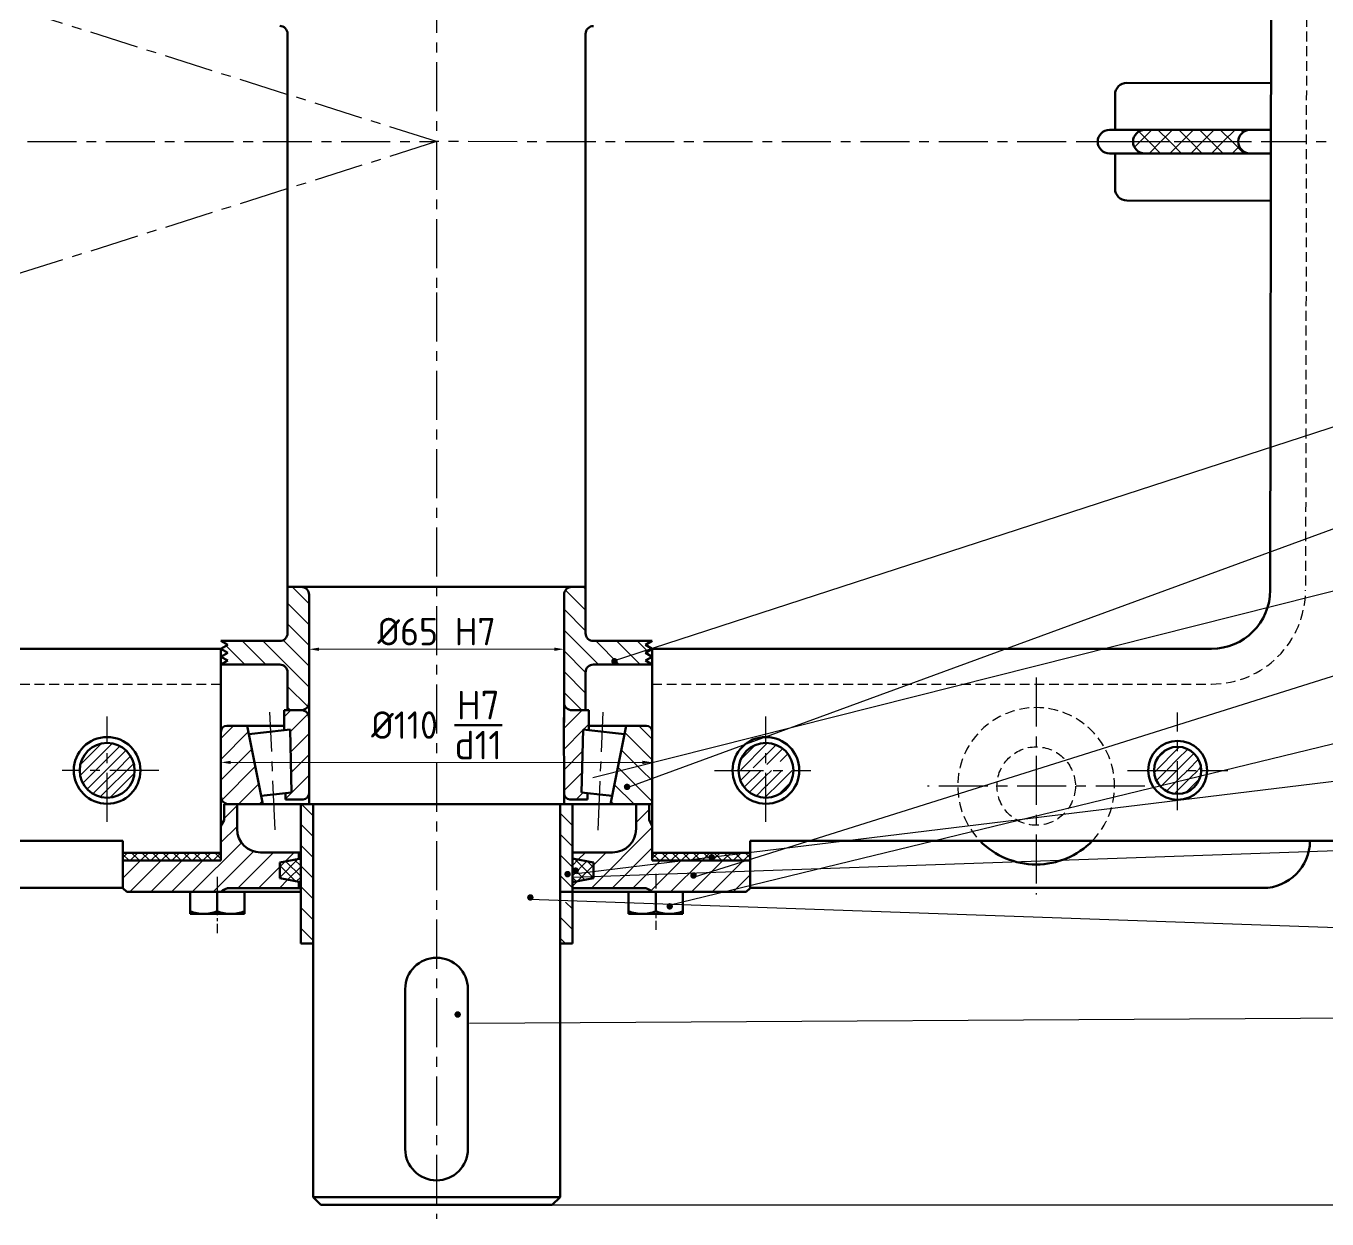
# Model space of a CAD drawing. Header units: millimetres. Extents: x -21370 to -1531, y 2 to 2748.
# Drawn here: x -4135.1 to -3803.4, y 358.2 to 662.5 of the extents above; entities that cross this region are included whole.
import ezdxf

# ---------------------------------------------------------------- set-up
doc = ezdxf.new("R2010")
doc.units = ezdxf.units.MM
doc.header["$LTSCALE"] = 10
doc.header["$MEASUREMENT"] = 0
doc.linetypes.add('CENTER', pattern=[2, 1.25, -0.25, 0.25, -0.25])
doc.linetypes.add('HIDDEN', pattern=[0.375, 0.25, -0.125])
for name, color, linetype, lineweight in [('manh', 3, 'Continuous', 25), ('NET KHUAT', 6, 'HIDDEN', 25), ('NET TAM', 80, 'CENTER', 25), ('NET ĐẬM', 7, 'Continuous', 50), ('THƯỜNG MẢNH', 110, 'Continuous', 25)]:
    doc.layers.add(name, color=color, linetype=linetype, lineweight=lineweight)
doc.styles.add('TCVN', font='arial.ttf')

msp = doc.modelspace()

# ---------------------------------------------------------------- hatches: boundary and pattern name
at = {"layer": 'manh'}
h = msp.add_hatch(color=256, dxfattribs=at)
edge = h.paths.add_edge_path(flags=0)
edge.add_arc((-3985.087, 500.423), 0.832, 0, 360)
h = msp.add_hatch(color=256, dxfattribs=at)
edge = h.paths.add_edge_path(flags=0)
edge.add_arc((-3981.869, 468.377), 0.832, 0, 360)
h = msp.add_hatch(color=256, dxfattribs=at)
edge = h.paths.add_edge_path(flags=0)
edge.add_arc((-3960.297, 450.421), 0.832, 0, 360)
h = msp.add_hatch(color=256, dxfattribs=at)
edge = h.paths.add_edge_path(flags=0)
edge.add_arc((-3997.039, 446.129), 0.832, 0, 360)
h = msp.add_hatch(color=256, dxfattribs=at)
edge = h.paths.add_edge_path(flags=0)
edge.add_arc((-3994.982, 447.026), 0.832, 0, 360)
h = msp.add_hatch(color=256, dxfattribs=at)
edge = h.paths.add_edge_path(flags=0)
edge.add_arc((-3964.918, 445.786), 0.832, 0, 360)
h = msp.add_hatch(color=256, dxfattribs=at)
edge = h.paths.add_edge_path(flags=0)
edge.add_arc((-4006.532, 440.182), 0.832, 0, 360)
h = msp.add_hatch(color=256, dxfattribs=at)
edge = h.paths.add_edge_path(flags=0)
edge.add_arc((-3970.991, 437.905), 0.832, 0, 360)
h = msp.add_hatch(color=256, dxfattribs=at)
edge = h.paths.add_edge_path(flags=0)
edge.add_arc((-4025.062, 410.327), 0.832, 0, 360)

# ---------------------------------------------------------------- linework, layer by layer
for p, q in [((-3841.804, 635.954), (-3817.668, 635.949)), ((-3841.804, 629.954), (-3817.678, 629.949))]:
    msp.add_line(p, q)
at = {"layer": 'NET KHUAT'}
for p, q in [((-3808.485, 747.275), (-3808.855, 518.555)), ((-4249.202, 494.594), (-4085.451, 494.594)), ((-3975.498, 494.594), (-3832.855, 494.594))]:
    msp.add_line(p, q, dxfattribs=at)
at = {"layer": 'NET KHUAT', "color": 3, "linetype": 'Continuous'}
for p, q in [((-3848.802, 632.954), (-3851.377, 635.529)), ((-3851.042, 632.954), (-3848.044, 635.953)), ((-3843.498, 632.954), (-3846.497, 635.952)), ((-3845.739, 632.954), (-3842.741, 635.952)), ((-3838.195, 632.954), (-3841.193, 635.952)), ((-3840.436, 632.954), (-3837.438, 635.951)), ((-3832.892, 632.954), (-3835.889, 635.951)), ((-3835.132, 632.954), (-3832.136, 635.951)), ((-3827.589, 632.954), (-3830.585, 635.95)), ((-3829.829, 632.954), (-3826.833, 635.95)), ((-3824.737, 635.405), (-3825.281, 635.95)), ((-3852.474, 631.522), (-3851.042, 632.954)), ((-3845.802, 629.954), (-3848.802, 632.954)), ((-3848.739, 629.954), (-3845.739, 632.954)), ((-3840.498, 629.954), (-3843.498, 632.954)), ((-3843.436, 629.954), (-3840.436, 632.954)), ((-3835.195, 629.954), (-3838.195, 632.954)), ((-3838.132, 629.954), (-3835.132, 632.954)), ((-3829.892, 629.954), (-3832.892, 632.954)), ((-3832.829, 629.954), (-3829.829, 632.954)), ((-3824.589, 629.954), (-3827.589, 632.954)), ((-3827.526, 629.954), (-3825.747, 631.732))]:
    msp.add_line(p, q, dxfattribs=at)
at = {"layer": 'NET KHUAT'}
msp.add_circle((-3877.544, 468.594), 10.001, dxfattribs=at)
for centre, radius, start, end in [((-3832.855, 518.594), 24, 270, 359.9072), ((-3877.544, 468.594), 20, 315.573, 224.427)]:
    msp.add_arc(centre, radius, start, end, dxfattribs=at)
at = {"layer": 'NET TAM'}
for p, q in [((-4030.451, 713.206), (-4030.451, 594.516)), ((-4030.452, 632.954), (-4226.453, 694.941)), ((-4030.452, 632.954), (-4226.453, 570.967)), ((-4194.76, 632.954), (-4030.452, 632.954)), ((-3829.875, 632.908), (-4030.452, 632.954)), ((-3864.758, 632.954), (-3861.843, 632.954)), ((-3852.838, 632.954), (-3843.498, 632.954)), ((-3840.436, 632.954), (-3838.195, 632.954)), ((-3835.132, 632.954), (-3814.932, 632.954)), ((-3826.007, 632.907), (-3827.542, 632.908)), ((-3768.609, 632.894), (-3817.67, 632.905)), ((-4030.451, 594.516), (-4030.451, 358.171)), ((-3877.544, 496.27), (-3877.544, 440.918)), ((-4114.452, 459.474), (-4114.452, 486.35)), ((-4071.643, 457.395), (-4072.93, 487.434)), ((-3989.262, 457.381), (-3987.965, 487.419)), ((-3946.451, 459.474), (-3946.451, 486.35)), ((-3841.465, 462.467), (-3841.465, 487.364)), ((-4101.289, 472.594), (-4125.901, 472.594)), ((-3959.613, 472.594), (-3935.001, 472.594)), ((-3854.248, 472.594), (-3828.681, 472.594)), ((-3835.465, 472.594), (-3829.435, 472.594)), ((-3849.868, 468.594), (-3905.22, 468.594))]:
    msp.add_line(p, q, dxfattribs=at)
at = {"layer": 'NET TAM', "ltscale": 0.3}
for p, q in [((-4086.365, 445.413), (-4086.368, 431.11)), ((-4086.364, 445.436), (-4086.367, 431.104)), ((-3974.536, 446.189), (-3974.539, 431.886)), ((-3974.535, 446.212), (-3974.538, 431.88))]:
    msp.add_line(p, q, dxfattribs=at)
at = {"layer": 'NET ĐẬM'}
for p, q in [((-3817.485, 747.289), (-3817.855, 518.57)), ((-4068.451, 660.456), (-4068.45, 519.391)), ((-3992.444, 660.445), (-3992.488, 519.379)), ((-3992.451, 660.456), (-3992.451, 519.391)), ((-3817.649, 647.894), (-3854.435, 647.954)), ((-3857.435, 644.954), (-3857.435, 635.954)), ((-3858.843, 635.954), (-3817.668, 635.949)), ((-3858.843, 629.954), (-3817.678, 629.949)), ((-3857.435, 620.954), (-3857.435, 629.954)), ((-3817.698, 617.894), (-3854.435, 617.954)), ((-4068.451, 519.391), (-4068.451, 507.593)), ((-4068.451, 519.391), (-4030.451, 519.391)), ((-3992.451, 519.391), (-4030.451, 519.391)), ((-3992.451, 519.39), (-3992.451, 507.592)), ((-4062.951, 484.766), (-4062.951, 517.391)), ((-3997.951, 484.766), (-3997.951, 517.391)), ((-4070.451, 505.593), (-4085.451, 505.594)), ((-4083.719, 504.594), (-4085.451, 505.594)), ((-4083.719, 504.594), (-4085.451, 503.594)), ((-3990.451, 505.592), (-3975.451, 505.593)), ((-3977.183, 504.593), (-3975.451, 505.593)), ((-3977.183, 504.593), (-3975.451, 503.593)), ((-4241.472, 503.594), (-4085.472, 503.594)), ((-4085.451, 503.621), (-4085.451, 501.787)), ((-4083.719, 502.594), (-4085.451, 503.594)), ((-4083.719, 502.594), (-4085.451, 501.594)), ((-4085.451, 501.787), (-4085.451, 451.594)), ((-4083.719, 500.594), (-4085.451, 501.594)), ((-3977.183, 502.593), (-3975.451, 503.593)), ((-3977.183, 502.593), (-3975.451, 501.593)), ((-3977.183, 500.593), (-3975.451, 501.593)), ((-3975.498, 503.594), (-3832.855, 503.594)), ((-3975.498, 503.594), (-3975.451, 465.951)), ((-3975.451, 503.62), (-3975.451, 501.786)), ((-4083.719, 500.594), (-4085.451, 499.594)), ((-4085.451, 499.594), (-4070.451, 499.594)), ((-3975.451, 499.593), (-3990.451, 499.593)), ((-3977.183, 500.593), (-3975.451, 499.593)), ((-4068.451, 497.594), (-4068.45, 487.951)), ((-3992.451, 497.593), (-3992.452, 487.951)), ((-4064.935, 487.951), (-4069.322, 487.951)), ((-4069.322, 487.951), (-4069.322, 482.824)), ((-4064.934, 487.951), (-4069.322, 487.951)), ((-4064.951, 487.951), (-4069.322, 487.951)), ((-4068.45, 487.951), (-4068.45, 487.951)), ((-3995.969, 487.951), (-3991.58, 487.951)), ((-3995.967, 487.951), (-3991.58, 487.951)), ((-3995.951, 487.951), (-3991.58, 487.951)), ((-3992.452, 487.951), (-3992.452, 487.95)), ((-3991.58, 487.951), (-3991.58, 482.824)), ((-4062.951, 485.95), (-4062.951, 466.701)), ((-4062.951, 484.766), (-4062.951, 484.766)), ((-3997.964, 485.95), (-3997.951, 466.701)), ((-3997.951, 484.766), (-3997.951, 484.766)), ((-4078.672, 483.951), (-4083.926, 483.951)), ((-4074.77, 463.951), (-4078.77, 483.951)), ((-4078.77, 483.951), (-4069.322, 483.951)), ((-4069.322, 482.824), (-4078.345, 481.826)), ((-4067.816, 482.99), (-4069.322, 482.824)), ((-4067.449, 466.933), (-4067.816, 482.99)), ((-3993.453, 466.933), (-3993.086, 482.99)), ((-3993.086, 482.99), (-3991.58, 482.824)), ((-3982.133, 483.951), (-3991.58, 483.951)), ((-3991.58, 482.824), (-3982.558, 481.826)), ((-3986.133, 463.951), (-3982.133, 483.951)), ((-3982.231, 483.951), (-3976.977, 483.951)), ((-3975.451, 482.451), (-3975.451, 465.951)), ((-4075.195, 466.077), (-4068.958, 466.766)), ((-4068.958, 466.766), (-4067.449, 466.933)), ((-4068.958, 466.766), (-4068.958, 465.201)), ((-4068.958, 465.201), (-4064.451, 465.201)), ((-4062.951, 466.701), (-4062.951, 463.991)), ((-3997.951, 466.701), (-3997.949, 463.951)), ((-3996.451, 465.201), (-3991.944, 465.201)), ((-3991.944, 466.766), (-3993.453, 466.933)), ((-3985.708, 466.077), (-3991.944, 466.766)), ((-3991.944, 466.766), (-3991.944, 465.201)), ((-3975.451, 465.951), (-3975.451, 463.951)), ((-4084.626, 463.951), (-4084.626, 459.932)), ((-3976.451, 463.951), (-4084.626, 463.951)), ((-4084.451, 463.951), (-3976.451, 463.951)), ((-4081.329, 463.948), (-4081.329, 457.656)), ((-4065.088, 463.951), (-4065.088, 428.441)), ((-4062.951, 463.991), (-4030.451, 463.991)), ((-4061.951, 363.766), (-4061.951, 463.991)), ((-3997.951, 463.991), (-4030.451, 463.991)), ((-3998.951, 363.766), (-3998.951, 463.991)), ((-3997.951, 463.951), (-3977.451, 463.951)), ((-3995.815, 463.951), (-3995.815, 428.441)), ((-3986.133, 463.951), (-3994.168, 463.951)), ((-3980.951, 463.951), (-3986.133, 463.951)), ((-3979.574, 463.948), (-3979.574, 457.656)), ((-3979.573, 463.948), (-3979.573, 457.656)), ((-3975.451, 463.951), (-3976.451, 463.951)), ((-3976.276, 463.951), (-3976.276, 459.932)), ((-3976.276, 463.948), (-3976.276, 459.932)), ((-3975.459, 449.59), (-3975.459, 463.951)), ((-4085.443, 458.434), (-4084.626, 459.932)), ((-4085.443, 449.59), (-4085.443, 458.434)), ((-3975.459, 458.434), (-3976.276, 459.932)), ((-3975.459, 458.434), (-3976.276, 459.932)), ((-4302.468, 454.594), (-4110.451, 454.594)), ((-4297.799, 454.593), (-4110.443, 454.594)), ((-4110.443, 454.594), (-4110.443, 442.59)), ((-3950.459, 454.594), (-3950.459, 442.59)), ((-3950.451, 454.594), (-3792.609, 454.594)), ((-3946.451, 454.594), (-3788.609, 454.594)), ((-3807.727, 454.594), (-3807.727, 454.594)), ((-4085.451, 451.594), (-4110.451, 451.594)), ((-4065.088, 451.657), (-4075.356, 451.657)), ((-4065.614, 450.002), (-4065.614, 451.657)), ((-3995.815, 451.657), (-3985.546, 451.657)), ((-3975.451, 451.594), (-3950.451, 451.594)), ((-4110.443, 449.59), (-4085.443, 449.592)), ((-4085.443, 449.59), (-4110.443, 449.59)), ((-4070.451, 449.091), (-4065.088, 450.102)), ((-4070.451, 449.091), (-4070.451, 445.091)), ((-3990.451, 449.091), (-3995.815, 450.102)), ((-3990.451, 449.091), (-3990.451, 445.091)), ((-3950.459, 449.59), (-3975.459, 449.592)), ((-3975.459, 449.59), (-3950.459, 449.59)), ((-4070.451, 445.091), (-4065.088, 444.121)), ((-3990.451, 445.091), (-3995.815, 444.121)), ((-4110.451, 442.594), (-4241.176, 442.594)), ((-4110.443, 442.59), (-4109.443, 441.59)), ((-4109.443, 441.591), (-4065.088, 441.591)), ((-4093.293, 435.991), (-4093.293, 441.591)), ((-4086.366, 436.501), (-4086.366, 441.591)), ((-4065.088, 442.591), (-4083.155, 442.591)), ((-4079.438, 435.991), (-4079.438, 441.591)), ((-4065.614, 442.591), (-4065.614, 444.216)), ((-3951.459, 441.591), (-3998.951, 441.591)), ((-3995.815, 442.591), (-3977.748, 442.591)), ((-3951.459, 441.591), (-3995.815, 441.591)), ((-3981.464, 435.991), (-3981.464, 441.591)), ((-3981.463, 435.991), (-3981.463, 441.591)), ((-3974.537, 436.501), (-3974.537, 441.591)), ((-3974.536, 436.501), (-3974.536, 441.591)), ((-3967.609, 435.991), (-3967.609, 441.591)), ((-3967.609, 435.991), (-3967.609, 441.591)), ((-3950.459, 442.59), (-3951.459, 441.59)), ((-3950.451, 442.594), (-3819.727, 442.594)), ((-4093.293, 435.991), (-4079.438, 435.991)), ((-3967.609, 435.991), (-3981.464, 435.991)), ((-3967.609, 435.991), (-3981.463, 435.991)), ((-4065.088, 428.441), (-4061.951, 428.441)), ((-3995.815, 428.441), (-3998.951, 428.441)), ((-4038.451, 416.809), (-4038.451, 389.809)), ((-4022.451, 416.809), (-4022.451, 389.809)), ((-4038.451, 376.016), (-4038.451, 403.016)), ((-4022.451, 376.016), (-4022.451, 403.016)), ((-4059.951, 361.766), (-4061.951, 363.766)), ((-4030.451, 363.766), (-4061.951, 363.766)), ((-4030.451, 361.766), (-4059.951, 361.766)), ((-4030.451, 363.766), (-3998.951, 363.766)), ((-4030.451, 361.766), (-4000.951, 361.766)), ((-4000.951, 361.766), (-3998.951, 363.766))]:
    msp.add_line(p, q, dxfattribs=at)
at = {"layer": 'NET ĐẬM', "color": 2, "lineweight": 13}
for p, q in [((-4062.951, 499.122), (-4062.951, 504.488)), ((-3997.951, 499.122), (-3997.951, 504.488)), ((-4060.451, 503.488), (-4000.451, 503.488)), ((-4082.951, 474.632), (-3977.951, 474.632)), ((-3975.451, 475.249), (-3975.451, 475.632)), ((-4085.451, 473.749), (-4085.451, 473.632))]:
    msp.add_line(p, q, dxfattribs=at)
at = {"layer": 'NET ĐẬM'}
for centre, radius in [((-4114.452, 472.594), 8.5), ((-3946.451, 472.594), 8.5), ((-4114.452, 472.594), 7), ((-3946.451, 472.594), 7), ((-3841.465, 472.594), 7.5), ((-3841.465, 472.594), 6)]:
    msp.add_circle(centre, radius, dxfattribs=at)
for centre, radius, start, end in [((-4070.451, 660.456), 2, 0, 90), ((-3990.444, 660.444), 2, 89.98248, 179.98248), ((-3854.435, 644.954), 3, 90, 180), ((-3858.843, 632.954), 3, 90, 180), ((-3849.838, 632.954), 3, 90, 180), ((-3823.007, 632.954), 3, 90, 180), ((-3858.843, 632.954), 3, 180, 270), ((-3849.838, 632.954), 3, 180, 270), ((-3823.007, 632.954), 3, 180, 270), ((-3854.435, 620.954), 3, 180, 270), ((-4064.951, 517.391), 2, 0, 90), ((-3995.95, 517.39), 2, 89.99906, 179.99906), ((-3832.855, 518.594), 15, 270, 359.9072), ((-4070.451, 507.593), 2, 269.99543, 360), ((-3990.451, 507.592), 2, 179.99906, 270.00363), ((-4070.451, 497.594), 2, 360, 90), ((-3990.451, 497.593), 2, 89.99906, 179.99906), ((-4064.955, 489.962), 2.011, 270.11124, 355.0544), ((-4064.929, 485.973), 1.978, 359.31867, 90.26641), ((-3995.947, 489.962), 2.011, 184.94465, 269.88782), ((-3995.964, 485.951), 2, 173.52089, 180.03802), ((-3997.951, 483.766), 1, 90, 90.68688), ((-4083.951, 482.451), 1.5, 90, 180), ((-3976.951, 482.451), 1.5, 0, 90), ((-4083.451, 465.951), 2, 180, 270), ((-4064.451, 466.701), 1.5, 270, 0), ((-3996.451, 466.701), 1.5, 180, 270), ((-4075.329, 457.656), 6, 180, 270), ((-3985.574, 457.656), 6, 270, 0), ((-3985.573, 457.656), 6, 270, 0), ((-3877.544, 468.593), 20, 224.4245, 315.5755), ((-3819.727, 454.594), 12, 270, 0), ((-4083.139, 439.508), 3.082, 90.30352, 137.50432), ((-3977.764, 439.508), 3.082, 42.49568, 89.69648), ((-3977.763, 439.508), 3.082, 42.49568, 89.69648), ((-4089.829, 444.915), 8.924, 247.16237, 292.83763), ((-4082.902, 444.915), 8.924, 247.16237, 292.83763), ((-3978, 444.915), 8.924, 247.16237, 292.83763), ((-3978, 444.915), 8.924, 247.16237, 292.83763), ((-3971.073, 444.915), 8.924, 247.16237, 292.83763), ((-3971.072, 444.915), 8.924, 247.16237, 292.83763), ((-4030.451, 416.809), 8, 90, 180), ((-4030.451, 416.809), 8, 0, 90), ((-4030.451, 376.016), 8, 180, 270), ((-4030.451, 376.016), 8, 270, 0)]:
    msp.add_arc(centre, radius, start, end, dxfattribs=at)
at = {"layer": 'NET ĐẬM', "color": 2}
for points in [[(-4060.451, 503.905), (-4060.451, 503.071), (-4062.951, 503.488)], [(-4000.451, 503.905), (-4000.451, 503.071), (-3997.951, 503.488)], [(-4082.951, 475.048), (-4082.951, 474.215), (-4085.451, 474.632)], [(-3977.951, 475.048), (-3977.951, 474.215), (-3975.451, 474.632)]]:
    msp.add_solid(points, dxfattribs=at)
at = {"layer": 'THƯỜNG MẢNH'}
for p, q in [((-3985.554, 500.463), (-3726.11, 584.869)), ((-3981.364, 468.415), (-3725.092, 562.298)), ((-3990.638, 470.764, -471.74), (-3722.706, 538.334, 60.962)), ((-3964.714, 445.406), (-3724.988, 520.897)), ((-3971.258, 438.2), (-3724.994, 498.107)), ((-3994.731, 446.303), (-3724.994, 479.187)), ((-3995.815, 445.364, 10.028), (-3721.126, 454.986, 39.837)), ((-4006.645, 439.738, 39.837), (-3719.599, 429.639, 39.837)), ((-4022.064, 408.086, 39.837), (-3719.599, 409.93, 39.837)), ((-4000.951, 361.766), (-3797.232, 361.766))]:
    msp.add_line(p, q, dxfattribs=at)
at = {"layer": 'THƯỜNG MẢNH', "linetype": 'Continuous'}
for p, q in [((-4062.951, 515.043), (-4067.299, 519.391)), ((-3992.451, 513.485), (-3997.553, 518.587)), ((-3992.451, 518.788), (-3993.053, 519.391)), ((-4062.951, 509.74), (-4068.451, 515.24)), ((-3992.451, 508.182), (-3997.951, 513.682)), ((-4062.951, 504.436), (-4068.451, 509.936)), ((-3989.165, 499.593), (-3997.951, 508.379)), ((-4085.146, 505.418), (-4085.322, 505.594)), ((-4079.322, 499.594), (-4084.101, 504.373)), ((-4074.019, 499.594), (-4080.018, 505.594)), ((-4062.951, 493.83), (-4074.715, 505.593)), ((-4062.951, 499.133), (-4069.601, 505.783)), ((-3983.862, 499.593), (-3989.861, 505.592)), ((-3978.559, 499.593), (-3984.558, 505.593)), ((-3976.595, 502.933), (-3979.255, 505.593)), ((-3992.451, 497.576), (-3997.951, 503.076)), ((-4084.625, 499.594), (-4084.928, 499.896)), ((-3992.451, 492.273), (-3997.951, 497.772)), ((-4063.278, 488.853), (-4068.451, 494.026)), ((-3993.433, 487.951), (-3997.951, 492.469)), ((-4069.322, 486.213), (-4067.584, 487.951)), ((-4067.679, 487.951), (-4068.45, 488.722)), ((-3997.951, 488.641), (-3997.669, 488.923)), ((-3997.951, 483.338), (-3993.339, 487.951)), ((-4067.803, 482.429), (-4062.951, 487.281)), ((-3993.005, 482.981), (-3991.58, 484.406)), ((-4085.451, 480.691), (-4082.191, 483.951)), ((-4085.451, 475.388), (-4078.456, 482.383)), ((-4067.685, 477.244), (-4062.951, 481.978)), ((-3997.951, 478.035), (-3993.088, 482.898)), ((-3975.463, 475.284), (-3982.466, 482.287)), ((-3975.469, 480.594), (-3978.827, 483.951)), ((-4121.309, 474.002), (-4115.859, 479.451)), ((-4120.065, 472.594), (-4114.452, 478.207)), ((-4114.452, 478.207), (-4113.181, 479.478)), ((-4114.452, 475.555), (-4111.209, 478.798)), ((-4085.451, 470.084), (-4077.572, 477.963)), ((-3978.237, 472.755), (-3983.349, 477.868)), ((-3952.87, 475.386), (-3949.243, 479.013)), ((-3952.849, 472.756), (-3946.451, 479.154)), ((-3946.451, 479.154), (-3946.024, 479.581)), ((-3946.451, 476.502), (-3943.857, 479.096)), ((-3946.241, 474.06), (-3942.169, 478.132)), ((-3846.781, 472.758), (-3841.465, 478.074)), ((-3846.743, 475.447), (-3844.318, 477.872)), ((-3841.465, 478.074), (-3840.965, 478.573)), ((-3841.465, 475.422), (-3838.879, 478.008)), ((-4117.413, 472.594), (-4114.452, 475.555)), ((-4114.452, 472.904), (-4109.659, 477.696)), ((-4112.11, 472.594), (-4108.471, 476.232)), ((-4067.566, 472.059), (-4062.951, 476.674)), ((-3997.928, 472.755), (-3993.212, 477.47)), ((-3949.685, 473.268), (-3946.451, 476.502)), ((-3942.797, 474.852), (-3940.853, 476.797)), ((-3844.129, 472.758), (-3841.465, 475.422)), ((-3841.465, 472.77), (-3837.311, 476.924)), ((-3838.825, 472.758), (-3836.169, 475.414)), ((-4121.335, 471.323), (-4120.065, 472.594)), ((-4120.655, 469.352), (-4117.413, 472.594)), ((-4119.554, 467.802), (-4114.761, 472.594)), ((-4114.761, 472.594), (-4114.452, 472.904)), ((-4114.452, 470.252), (-4112.11, 472.594)), ((-4114.452, 467.6), (-4109.458, 472.594)), ((-4113.773, 465.627), (-4107.485, 471.916)), ((-4109.458, 472.594), (-4107.681, 474.371)), ((-4085.218, 465.014), (-4076.688, 473.544)), ((-4068.958, 465.364), (-4062.951, 471.371)), ((-3997.955, 472.727), (-3997.928, 472.755)), ((-3997.952, 467.428), (-3993.336, 472.043)), ((-3983.54, 472.755), (-3984.233, 473.448)), ((-3975.451, 464.666), (-3983.54, 472.755)), ((-3975.456, 469.974), (-3978.237, 472.755)), ((-3953.438, 472.167), (-3953.129, 472.476)), ((-3952.953, 470), (-3950.359, 472.594)), ((-3951.989, 468.312), (-3947.707, 472.594)), ((-3949.106, 468.543), (-3946.451, 471.199)), ((-3946.451, 471.199), (-3945.056, 472.594)), ((-3946.052, 468.946), (-3942.404, 472.594)), ((-3942.997, 469.349), (-3939.752, 472.594)), ((-3847.444, 472.094), (-3846.945, 472.594)), ((-3846.878, 470.009), (-3844.293, 472.594)), ((-3844.01, 470.225), (-3841.641, 472.594)), ((-3841.477, 472.758), (-3841.465, 472.77)), ((-3841.142, 470.441), (-3838.99, 472.594)), ((-3838.275, 470.657), (-3836.338, 472.594)), ((-3836.174, 472.758), (-3835.521, 473.411)), ((-4118.09, 466.614), (-4114.452, 470.252)), ((-4080.978, 463.951), (-4075.804, 469.124)), ((-3980.04, 463.951), (-3985.117, 469.029)), ((-3950.654, 466.996), (-3949.106, 468.543)), ((-3948.945, 466.053), (-3946.451, 468.547)), ((-3946.451, 465.895), (-3942.997, 469.349)), ((-3946.451, 468.547), (-3946.052, 468.946)), ((-3943.402, 466.293), (-3940.15, 469.545)), ((-3846.879, 470.008), (-3846.878, 470.009)), ((-3845.795, 468.44), (-3844.01, 470.225)), ((-3844.285, 467.298), (-3841.465, 470.119)), ((-3841.465, 467.467), (-3838.275, 470.657)), ((-3841.465, 470.119), (-3841.142, 470.441)), ((-3839.271, 467.01), (-3835.88, 470.4)), ((-4116.229, 465.823), (-4114.452, 467.6)), ((-4075.674, 463.951), (-4074.92, 464.705)), ((-3994.875, 465.201), (-3993.174, 466.902)), ((-3985.343, 463.951), (-3986.001, 464.609)), ((-3946.746, 465.6), (-3946.451, 465.895)), ((-3842.282, 466.65), (-3841.465, 467.467)), ((-4084.626, 460.303), (-4081.329, 463.6)), ((-4061.951, 461.01), (-4064.893, 463.951)), ((-3995.815, 458.513), (-3998.951, 461.65)), ((-3995.815, 463.816), (-3995.95, 463.951)), ((-3979.573, 459.289), (-3976.276, 462.586)), ((-4085.443, 454.182), (-4081.329, 458.297)), ((-4061.951, 455.707), (-4065.088, 458.843)), ((-3990.969, 442.591), (-3975.459, 458.101)), ((-3995.815, 453.21), (-3998.951, 456.346)), ((-4109.245, 451.594), (-4110.443, 450.396)), ((-4106.593, 451.594), (-4108.597, 449.591)), ((-4106.217, 449.591), (-4108.22, 451.594)), ((-4103.942, 451.594), (-4105.945, 449.591)), ((-4103.565, 449.591), (-4105.568, 451.594)), ((-4101.29, 451.594), (-4103.293, 449.591)), ((-4100.914, 449.591), (-4102.916, 451.594)), ((-4098.638, 451.594), (-4100.641, 449.591)), ((-4098.262, 449.591), (-4100.265, 451.594)), ((-4095.987, 451.594), (-4097.989, 449.591)), ((-4095.61, 449.591), (-4097.613, 451.594)), ((-4093.335, 451.594), (-4095.338, 449.591)), ((-4092.959, 449.591), (-4094.961, 451.594)), ((-4092.732, 441.591), (-4080.187, 454.135)), ((-4090.683, 451.594), (-4092.686, 449.591)), ((-4090.307, 449.591), (-4092.31, 451.594)), ((-4088.032, 451.594), (-4090.034, 449.591)), ((-4087.656, 449.591), (-4089.658, 451.594)), ((-4087.428, 441.591), (-4077.096, 451.923)), ((-4085.443, 451.531), (-4087.382, 449.591)), ((-4085.443, 450.03), (-4087.006, 451.594)), ((-4081.125, 442.591), (-4072.059, 451.657)), ((-4069.059, 449.353), (-4066.756, 451.657)), ((-4061.951, 450.403), (-4065.088, 453.54)), ((-3994.342, 449.824), (-3992.51, 451.657)), ((-3990.451, 448.412), (-3987.206, 451.657)), ((-3985.666, 442.591), (-3975.459, 452.798)), ((-3974.011, 451.594), (-3975.459, 450.146)), ((-3973.635, 449.591), (-3975.459, 451.415)), ((-3971.359, 451.594), (-3973.361, 449.591)), ((-3970.983, 449.591), (-3972.985, 451.594)), ((-3968.708, 451.594), (-3970.71, 449.591)), ((-3968.331, 449.591), (-3970.334, 451.594)), ((-3966.056, 451.594), (-3968.058, 449.591)), ((-3965.68, 449.591), (-3967.682, 451.594)), ((-3963.404, 451.594), (-3965.407, 449.591)), ((-3963.028, 449.591), (-3965.031, 451.594)), ((-3960.753, 451.594), (-3962.755, 449.591)), ((-3960.376, 449.591), (-3962.379, 451.594)), ((-3958.101, 451.594), (-3960.104, 449.591)), ((-3957.724, 449.591), (-3959.727, 451.594)), ((-3955.449, 451.594), (-3957.452, 449.591)), ((-3955.073, 449.591), (-3957.076, 451.594)), ((-3952.798, 451.594), (-3954.801, 449.591)), ((-3952.421, 449.591), (-3954.424, 451.594)), ((-3950.459, 451.281), (-3952.149, 449.591)), ((-3950.459, 450.28), (-3951.772, 451.594)), ((-4108.868, 449.591), (-4110.443, 451.166)), ((-4110.443, 445.092), (-4105.945, 449.59)), ((-4108.642, 441.591), (-4100.642, 449.59)), ((-4103.338, 441.591), (-4095.338, 449.59)), ((-4098.035, 441.591), (-4090.035, 449.59)), ((-4075.822, 442.591), (-4070.451, 447.961)), ((-4065.792, 449.969), (-4070.451, 445.309)), ((-4069.059, 449.353), (-4070.451, 447.961)), ((-4066.538, 444.383), (-4070.451, 448.297)), ((-4065.088, 445.585), (-4068.888, 449.385)), ((-4065.088, 448.021), (-4068.391, 444.718)), ((-4065.088, 448.237), (-4066.657, 449.806)), ((-4061.951, 445.1), (-4065.088, 448.237)), ((-3995.815, 447.906), (-3998.951, 451.043)), ((-3994.342, 449.824), (-3995.815, 448.352)), ((-3992.111, 449.403), (-3995.815, 445.7)), ((-3992.609, 444.701), (-3995.815, 447.906)), ((-3990.451, 445.195), (-3995.252, 449.996)), ((-3990.451, 448.412), (-3994.505, 444.358)), ((-3990.451, 447.846), (-3991.985, 449.38)), ((-3980.362, 442.591), (-3973.362, 449.59)), ((-3975.781, 441.869), (-3968.059, 449.59)), ((-3970.756, 441.591), (-3962.756, 449.59)), ((-3965.452, 441.591), (-3957.453, 449.59)), ((-3960.149, 441.591), (-3952.149, 449.59)), ((-4070.518, 442.591), (-4068.391, 444.718)), ((-4069.774, 444.968), (-4070.451, 445.645)), ((-4065.088, 445.37), (-4066.145, 444.312)), ((-3995.815, 442.603), (-3998.951, 445.74)), ((-3994.854, 444.295), (-3995.815, 445.255)), ((-3990.451, 445.76), (-3991.268, 444.943)), ((-3954.846, 441.591), (-3950.459, 445.978)), ((-4061.951, 439.797), (-4065.088, 442.933)), ((-3995.815, 443.048), (-3994.505, 444.358)), ((-3995.815, 437.3), (-3997.535, 439.02)), ((-4061.951, 434.493), (-4065.088, 437.63)), ((-3995.815, 431.996), (-3998.951, 435.133)), ((-4061.951, 429.19), (-4065.088, 432.327)), ((-3997.562, 428.441), (-3998.951, 429.83))]:
    msp.add_line(p, q, dxfattribs=at)
at = {"layer": 'THƯỜNG MẢNH', "linetype": 'Continuous', "lineweight": 13}
msp.add_line((-3858.41, 361.766), (-3615.358, 361.766), dxfattribs=at)

# ---------------------------------------------------------------- texts
at = {"layer": 'NET ĐẬM', "color": 3, "char_height": 2.5, "attachment_point": 5, "style": 'TCVN'}
for s, insert, width in [('\\A1;{\\fTCVN 7284|b0|i0|c0|p34;\\H2.8x;Ø65 H7}', (-4030.451, 507.991), 38.90554), ('\\A1;{\\fTCVN 7284|b0|i0|c0|p34;\\H2.8x;Ø110 \\H1.04191x;\\SH7/d11;}', (-4030.451, 484.14), 46.88791)]:
    msp.add_mtext(s, dxfattribs=dict(at, insert=insert, width=width))

doc.saveas('drawing.dxf')
